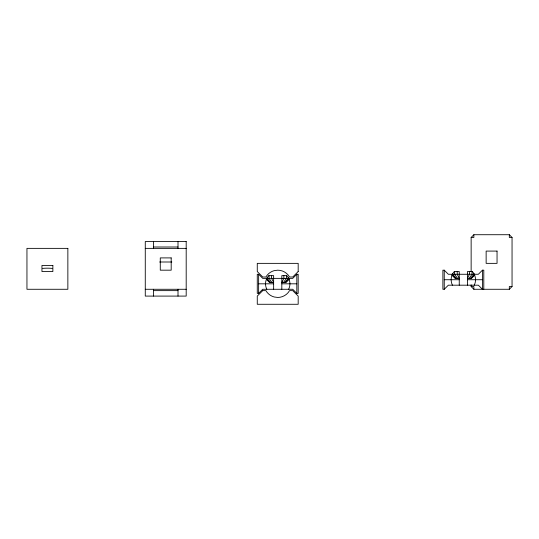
<?xml version="1.0" encoding="UTF-8"?>
<svg xmlns="http://www.w3.org/2000/svg" width="539" height="539" viewBox="0 0 539 539"><rect width="100%" height="100%" fill="white"/><g stroke="black" fill="none" stroke-linecap="round" stroke-linejoin="round"><path stroke-width="0.81" d="M273.637 289.275L273.637 275.638L268.665 275.638C265.316 279.229 264.521 284.922 266.818 289.275M288.641 289.275C290.932 284.922 290.137 279.229 286.788 275.638L281.816 275.638L281.816 289.275M459.248 285.185L459.248 271.548L454.283 271.548C450.927 275.139 450.139 280.826 452.43 285.185M474.253 285.185C476.543 280.826 475.755 275.139 472.4 271.548L467.434 271.548L467.434 285.185M283.514 282.456L286.404 278.367L286.404 275.638M469.125 278.367L472.023 274.27L472.023 271.548M284.814 282.456L288.358 278.367L288.358 277.679M470.426 278.367L473.97 274.27L473.97 273.59M285.63 282.456L288.924 279.047M471.248 278.367L474.536 274.957M258.632 293.364L262.729 289.275L292.731 289.275L296.821 293.364L298.182 293.364L298.182 274.27L296.821 274.27L292.731 278.367L262.729 278.367L258.632 274.27L257.271 274.27L257.271 293.364L258.632 293.364L258.632 274.27M289.039 279.33L285.913 282.456L281.816 282.456L283.864 278.367L283.864 275.638M471.14 271.568L471.14 237.45L473.862 234.721L509.321 234.721L512.05 237.45L512.05 286.546L509.321 289.275L473.862 289.275L471.14 286.546L471.14 284.882M482.432 270.18L478.342 274.27L448.34 274.27L444.251 270.18L442.883 270.18L442.883 289.275L444.251 289.275L448.34 285.185L478.342 285.185L482.432 289.275L482.432 270.18L483.8 270.18L483.8 289.275M474.65 275.234L471.524 278.367L467.434 278.367L469.476 274.27L469.476 271.548M471.14 237.45L473.862 237.45L473.862 234.721M512.05 237.45L509.321 237.45L509.321 234.721M153.46 246.997L178.005 246.997M145.274 248.364L186.191 248.364M159.645 262.001L171.82 262.001M444.251 279.728L459.248 279.728M467.434 279.728L482.432 279.728M258.632 283.817L273.637 283.817M281.816 283.817L296.821 283.817M471.14 286.546L473.862 286.546L473.862 289.275M512.05 286.546L509.321 286.546L509.321 289.275M145.274 289.275L186.191 289.275M153.46 290.636L178.005 290.636M452.032 275.234L455.159 278.367L459.248 278.367L457.207 274.27L457.207 271.548M266.414 279.33L269.547 282.456L273.637 282.456L271.589 278.367L271.589 275.638M452.147 274.957L455.435 278.367M266.536 279.047L269.823 282.456M456.257 278.367L452.713 274.27L452.713 273.59M270.639 282.456L267.095 278.367L267.095 277.679M457.557 278.367L454.66 274.27L454.66 271.548M271.939 282.456L269.049 278.367L269.049 275.638M444.251 270.18L444.251 289.275M296.821 274.27L296.821 293.364M178.005 241.546L178.005 248.364M178.005 289.275L178.005 296.093M153.46 241.546L153.46 248.364M153.46 289.275L153.46 296.093M42.635 268.402A9.426 1.637 0 0 1 52.182 268.402M262.729 290.636L257.271 296.093L257.271 304.279L298.182 304.279L298.182 296.093L292.731 290.636L289.537 290.636A13.637 13.637 0 0 1 277.726 297.454L274.196 296.989A13.637 13.637 0 0 1 265.916 290.636L262.729 290.636M298.182 271.548L292.731 276.999L289.537 276.999A13.637 13.637 0 0 0 277.726 270.18L274.196 270.645A13.637 13.637 0 0 0 265.916 276.999L262.729 276.999L257.271 271.548L257.271 263.362L298.182 263.362L298.182 271.548M186.191 241.546L145.274 241.546L145.274 296.093L186.191 296.093L186.191 241.546M67.86 248.364L26.95 248.364L26.95 289.275L67.86 289.275L67.86 248.364M497.046 251.086L486.138 251.086L486.138 263.362L497.046 263.362L497.046 251.086M171.186 257.905L160.278 257.905L160.278 270.18L171.186 270.18L171.186 257.905M52.862 265.451L41.954 265.451L41.954 271.548L52.862 271.548L52.862 265.451"/></g></svg>
